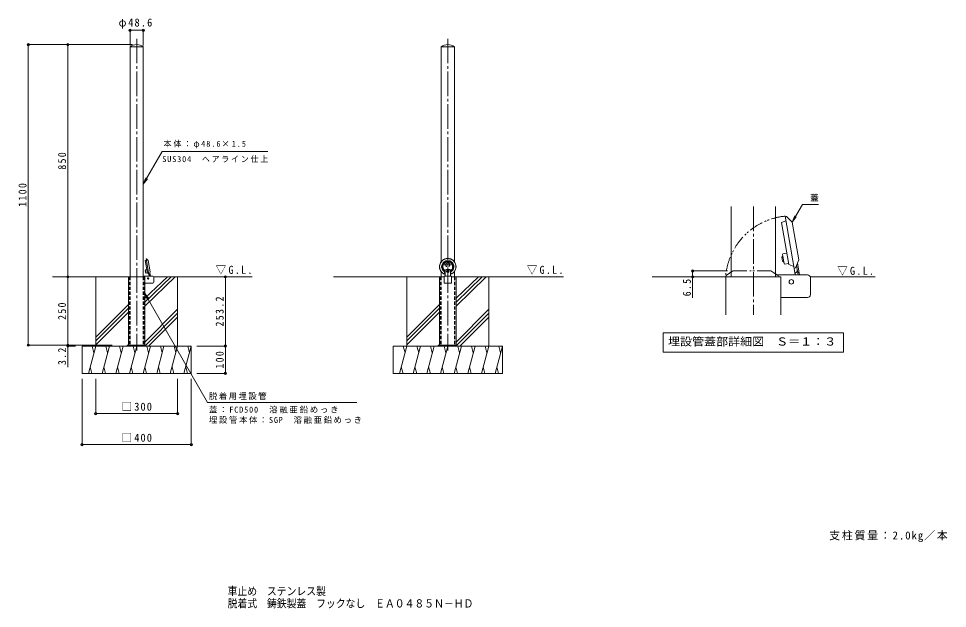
# Model space of a CAD drawing. Units: millimetres at full size, sheet at 1:10, with parts at other scales. Extents: x -1572 to 1830, y -1370 to 789.
import ezdxf
from ezdxf.enums import TextEntityAlignment as Align

# ---------------------------------------------------------------- set-up
doc = ezdxf.new("R2010")
doc.units = ezdxf.units.MM
doc.header["$LTSCALE"] = 10
doc.header["$PDMODE"] = 32
doc.header["$PDSIZE"] = 8
for name, pattern in [('CHAIN2', [12, 9, -1, 1, -1]), ('DASHED1', [1.8, 1.2, -0.6]), ('DOUBLE_CHAIN1', [8.8, 5, -1, 0.6, -0.6, 0.6, -1])]:
    doc.linetypes.add(name, pattern=pattern)
for name, color, linetype, lineweight in [('C-0', 4, 'Continuous', 9), ('C-1', 2, 'Continuous', 9), ('C-2', 3, 'Continuous', 9), ('C-3', 4, 'Continuous', 9), ('C-4', 7, 'Continuous', 9), ('C-5', 7, 'Continuous', 9), ('C-6', 2, 'Continuous', 9), ('C-7', 2, 'Continuous', 9), ('C-9', 7, 'Continuous', 9), ('C-B', 2, 'Continuous', 9), ('C-E', 6, 'Continuous', 9), ('D-0', 4, 'Continuous', 9), ('D-1', 2, 'Continuous', 9), ('D-2', 3, 'Continuous', 9), ('D-4', 7, 'Continuous', 9), ('D-5', 7, 'Continuous', 9), ('D-6', 2, 'Continuous', 9), ('D-9', 7, 'Continuous', 9), ('D-B', 2, 'Continuous', 9), ('D-E', 6, 'Continuous', 9)]:
    doc.layers.add(name, color=color, linetype=linetype, lineweight=lineweight)
doc.layers.add('F-5_F-5ﾚｲﾔ', color=2, linetype='Continuous')
doc.styles.add('ＭＳ ゴシック', font='')
doc.styles.get('ＭＳ ゴシック').set_extended_font_data('MS Gothic')

msp = doc.modelspace()

# ---------------------------------------------------------------- linework, layer by layer
at = {"layer": 'C-0'}
for p, q in [((-1108.42, -96.54), (-1103.67, -94.69)), ((-1100.3, -142.64), (-1108.42, -96.54)), ((-1103.02, -89.78), (-1104.58, -89.54)), ((-1104.58, -89.54), (-1094.47, -146.89)), ((-1103.02, -89.78), (-1096.8, -96.24)), ((-1089.52, -137.5), (-1096.8, -96.24)), ((-11.38, -135.08), (-11.39, -137.78)), ((-11.38, -135.08), (-10.37, -132.75)), ((-10.37, -132.75), (-10.41, -146.89)), ((10.62, -132.7), (10.58, -146.84)), ((11.61, -135.03), (10.62, -132.7)), ((11.61, -135.03), (11.6, -137.73)), ((-1100.3, -142.64), (-1094.87, -144.64)), ((-1093.08, -146.14), (-1094.47, -146.89)), ((-1093.08, -146.14), (-1090.83, -141.05)), ((-1090.83, -141.05), (-1089.52, -137.5)), ((-10.64, -146.28), (-11.39, -137.78)), ((-10.64, -146.28), (-10.41, -146.89)), ((10.81, -146.23), (10.58, -146.84)), ((10.81, -146.23), (11.6, -137.73))]:
    msp.add_line(p, q, dxfattribs=at)
at = {"layer": 'C-0', "color": 7, "linetype": 'CHAIN2'}
msp.add_line((13.73, -112.54), (-13.73, -112.52), dxfattribs=at)
at = {"layer": 'C-0'}
for major_axis, start_param, end_param in [((-30.01, -5.29), 1.7480686, 7.3276435), ((-29.52, -5.2), 1.7624056, 7.3133066), ((-22.19, -3.91), 1.93197, 7.1437421), ((-19.91, -3.51), 2.0011991, 7.074513), ((-17.45, -3.08), 2.030434, 7.0452781)]:
    msp.add_ellipse((0.15, -118.64), major_axis=major_axis, ratio=0.9861, start_param=start_param, end_param=end_param, dxfattribs=at)
at = {"layer": 'C-1'}
for p, q in [((-1169.63, -156.18), (-1169.63, -406.18)), ((-1109.13, -156.18), (-1169.63, -156.18)), ((-1079.9, -153.88), (-1115.08, -153.88)), ((-1109.13, -156.18), (-1109.13, -406.18)), ((-1076.6, -175.58), (-1076.6, -157.18)), ((-30.25, -156.18), (-30.25, -406.18)), ((-13.3, -156.18), (-30.25, -156.18)), ((-13.3, -153.88), (-13.3, -178.88)), ((30.25, -156.18), (13.3, -156.18)), ((30.25, -156.18), (30.25, -406.18)), ((-1079.9, -178.88), (-1109.13, -178.88)), ((-13.3, -178.88), (13.3, -178.88)), ((-1174.38, -406.18), (-1104.38, -406.18)), ((-1174.38, -406.18), (-1174.38, -409.38)), ((-1151.88, -406.18), (-1151.88, -409.38)), ((-1104.38, -406.18), (-1104.38, -409.38)), ((-35, -406.18), (35, -406.18)), ((-35, -406.18), (-35, -409.38)), ((-12.5, -406.18), (-12.5, -409.38)), ((35, -406.18), (35, -409.38))]:
    msp.add_line(p, q, dxfattribs=at)
at = {"layer": 'C-1', "linetype": 'DASHED1'}
for p, q in [((-1165.63, -156.18), (-1165.63, -406.18)), ((-1113.13, -156.18), (-1113.13, -406.18)), ((-26.25, -156.18), (-26.25, -406.18)), ((26.25, -156.18), (26.25, -406.18)), ((-1126.88, -406.18), (-1126.88, -409.38)), ((12.5, -406.18), (12.5, -409.38))]:
    msp.add_line(p, q, dxfattribs=at)
at = {"layer": 'C-1'}
msp.add_lwpolyline([(-13.3, -153.88), (13.3, -153.88), (13.3, -178.88)], dxfattribs=at)
at = {"layer": 'C-1', "color": 6}
msp.add_circle((-1097.6, -161.68), 2.5, dxfattribs=at)
at = {"layer": 'C-1'}
for centre, start, end in [((-1079.9, -157.18), 0, 90), ((-1079.9, -175.58), 270, 0)]:
    msp.add_arc(centre, 3.3, start, end, dxfattribs=at)
at = {"layer": 'C-2', "color": 7, "linetype": 'CHAIN2'}
for p, q in [((-1139.38, 715.66), (-1139.38, -425.79)), ((0, 715.66), (0, -425.79))]:
    msp.add_line(p, q, dxfattribs=at)
at = {"layer": 'C-2'}
for p, q in [((-1163.68, 686.18), (-1163.68, -156.18)), ((-1163.68, 686.18), (-1139.38, 686.18)), ((-1115.08, 686.18), (-1139.38, 686.18)), ((-1115.08, 686.18), (-1115.08, -156.18)), ((-24.3, 686.18), (0, 686.18)), ((-24.3, 686.18), (-24.3, -100.84)), ((24.3, 686.18), (0, 686.18)), ((24.3, 686.18), (24.3, -100.21)), ((-24.3, -136.68), (-24.3, -156.18)), ((24.3, -136.85), (24.3, -156.18))]:
    msp.add_line(p, q, dxfattribs=at)
at = {"layer": 'C-2', "linetype": 'DASHED1'}
for p, q in [((-1163.68, -156.18), (-1163.68, -406.18)), ((-1115.08, -156.18), (-1115.08, -406.18)), ((-24.3, -156.18), (-24.3, -406.18)), ((24.3, -156.18), (24.3, -406.18))]:
    msp.add_line(p, q, dxfattribs=at)
at = {"layer": 'C-2'}
for centre in [(-1139.38, 651.38), (0, 651.38)]:
    msp.add_arc(centre, 42.44, 55.07037, 124.92996, dxfattribs=at)
at = {"layer": 'C-3'}
for p, q in [((-7, -113.57), (-7, -111.49)), ((7, -113.53), (7, -111.53))]:
    msp.add_line(p, q, dxfattribs=at)
for centre, start, end in [((0, -111.53), 0, 179.66042), ((0, -113.53), 180.33958, 0)]:
    msp.add_arc(centre, 7, start, end, dxfattribs=at)
at = {"layer": 'C-4'}
for p, q in [((-1163.68, 749.32), (-1163.68, 691.01)), ((-1115.08, 749.32), (-1115.08, 691.01)), ((-1163.68, 746.32), (-1115.08, 746.32)), ((-1539.57, 693.82), (-1154.49, 693.82)), ((-1536.57, 693.82), (-1536.57, -406.18)), ((-1391.8, 693.82), (-1391.8, -156.18)), ((-1391.8, -156.18), (-1391.8, -486.27)), ((-814.46, -156.18), (-814.46, -409.38)), ((-1539.57, -406.18), (-1229.38, -406.18)), ((-1394.8, -409.38), (-1363.92, -409.38)), ((-811.46, -409.38), (-919.38, -409.38)), ((-814.46, -409.38), (-814.46, -509.38)), ((-811.46, -509.38), (-919.38, -509.38)), ((-1339.38, -773.27), (-1339.38, -529.38)), ((-1289.38, -659.68), (-1289.38, -529.38)), ((-989.38, -659.68), (-989.38, -529.38)), ((-939.38, -773.27), (-939.38, -529.38)), ((-1289.38, -656.68), (-989.38, -656.68)), ((-1339.38, -770.27), (-939.38, -770.27))]:
    msp.add_line(p, q, dxfattribs=at)
for p in [(-1163.68, 746.32), (-1115.08, 746.32), (-1536.57, 693.82), (-1391.8, 693.82), (-1391.8, -156.18), (-814.46, -156.18), (-1536.57, -406.18), (-1391.8, -406.18), (-1391.8, -409.38), (-814.46, -409.38), (-814.46, -509.38), (-1289.38, -656.68), (-989.38, -656.68), (-1339.38, -770.27), (-939.38, -770.27)]:
    msp.add_point(p, dxfattribs=at)
at = {"layer": 'C-5'}
for p, q in [((-1045.68, 302.89), (-659.53, 302.89)), ((-1115.08, 182.69), (-1099.86, 202.53)), ((-1109.13, -217.17), (-880.32, -615.67)), ((-1109.13, -217.17), (-1093.96, -237.04)), ((-1109.13, -217.17), (-1099.62, -240.29)), ((-333.54, -615.67), (-880.32, -615.67))]:
    msp.add_line(p, q, dxfattribs=at)
msp.add_lwpolyline([(-1045.68, 302.89), (-1115.08, 182.69), (-1105.51, 205.79)], dxfattribs=at)
at = {"layer": 'C-6'}
for p, q in [((-1107.37, -133.64), (-1108.02, -134.57)), ((-1106.83, -134.36), (-1108.02, -134.57)), ((-1107.25, -138.9), (-1108.02, -134.57)), ((-1106.97, -133.57), (-1107.37, -133.64)), ((-9.88, -133.74), (-9.93, -153.88)), ((-4.87, -128.8), (5.13, -128.77)), ((10.11, -133.69), (10.07, -153.88)), ((-1106.07, -138.69), (-1107.25, -138.9)), ((-1106.32, -139.55), (-1107.25, -138.9)), ((-1105.93, -139.48), (-1106.32, -139.55)), ((-1091.99, -143.68), (-1090.19, -153.88)), ((-1088.57, -153.88), (-1090.83, -141.05))]:
    msp.add_line(p, q, dxfattribs=at)
at = {"layer": 'C-6', "linetype": 'CHAIN2'}
msp.add_line((4.65, -135.38), (-4.42, -135.41), dxfattribs=at)
at = {"layer": 'C-6', "color": 6}
for p, q in [((-1076.75, -156.18), (-718.83, -156.18)), ((30.25, -156.18), (420.55, -156.18))]:
    msp.add_line(p, q, dxfattribs=at)
at = {"layer": 'C-6'}
msp.add_arc((-1090.77, -150.01), 1.5, 276.18593, 10, dxfattribs=at)
for centre, start_param, end_param in [((-4.88, -133.73), 4.5378561, 6.1086524), ((5.12, -133.71), 2.9670597, 4.5378561)]:
    msp.add_ellipse(centre, major_axis=(-4.92, -0.87), ratio=0.9861, start_param=start_param, end_param=end_param, dxfattribs=at)
at = {"layer": 'C-7'}
for p, q in [((-1.39, -136.25), (-1.38, -134.54)), ((0.11, -137.1), (-1.39, -136.25)), ((1.61, -136.25), (0.11, -137.1))]:
    msp.add_line(p, q, dxfattribs=at)
msp.add_lwpolyline([(1.61, -136.25), (1.62, -134.54), (0.12, -133.69), (-1.38, -134.54)], dxfattribs=at)
for major_axis in [(-4.68, -0.82), (-4.19, -0.74)]:
    msp.add_ellipse((0.11, -135.4), major_axis=major_axis, ratio=0.9861, dxfattribs=at)
at = {"layer": 'C-9'}
msp.add_line((-1094.47, -146.89), (-1093.24, -153.88), dxfattribs=at)
msp.add_arc((-1094.32, -148.91), 3.2, 283.57632, 10, dxfattribs=at)
at = {"layer": 'C-B'}
for p, q in [((-1107.32, -131.6), (-1107.02, -130.79)), ((-1107.32, -131.6), (-1106.97, -133.57)), ((-1102.53, -129.99), (-1107.02, -130.79)), ((-1106.97, -133.57), (-1105.93, -139.48)), ((-1105.93, -139.48), (-1105.58, -141.45)), ((-1105.58, -141.45), (-1105.03, -142.11)), ((-1100.53, -141.32), (-1105.03, -142.11))]:
    msp.add_line(p, q, dxfattribs=at)
at = {"layer": 'C-E'}
for p, q in [((-1169.63, -156.18), (-1447.55, -156.18)), ((-1289.38, -409.38), (-1289.38, -156.18)), ((-1027.03, -156.18), (-1109.13, -234.23)), ((-1012.8, -156.18), (-1109.13, -248.61)), ((-998.58, -156.18), (-1109.13, -262.92)), ((-989.38, -409.38), (-989.38, -156.18)), ((-934.38, -156.18), (-715.8, -156.18)), ((-30.25, -156.18), (-418.51, -156.18)), ((-150, -409.38), (-150, -156.18)), ((112.35, -156.18), (30.25, -234.23)), ((126.58, -156.18), (30.25, -248.61)), ((140.8, -156.18), (30.25, -262.92)), ((150, -409.38), (150, -156.18)), ((205, -156.18), (423.57, -156.18)), ((-1169.63, -256.71), (-1289.38, -376.46)), ((-1169.63, -270.85), (-1289.38, -390.6)), ((-30.25, -256.71), (-150, -376.46)), ((-30.25, -270.85), (-150, -390.6)), ((-1169.63, -284.99), (-1289.38, -404.74)), ((-989.38, -274.91), (-1109.13, -394.66)), ((-989.38, -289.06), (-1106.5, -406.18)), ((-989.38, -303.2), (-1095.56, -409.38)), ((-30.25, -284.99), (-150, -404.74)), ((150, -274.91), (30.25, -394.66)), ((150, -289.06), (32.88, -406.18)), ((150, -303.2), (43.82, -409.38)), ((-1339.38, -409.38), (-939.38, -409.38)), ((-1339.38, -509.38), (-1339.38, -409.38)), ((-1289.38, -409.38), (-1316.17, -509.38)), ((-1302.43, -409.38), (-1295.9, -433.73)), ((-1239.38, -409.38), (-1266.17, -509.38)), ((-1252.43, -409.38), (-1245.9, -433.73)), ((-1189.38, -409.38), (-1216.17, -509.38)), ((-1202.43, -409.38), (-1195.9, -433.73)), ((-1139.38, -409.38), (-1166.17, -509.38)), ((-1152.43, -409.38), (-1145.9, -433.73)), ((-1089.38, -409.38), (-1116.17, -509.38)), ((-1102.43, -409.38), (-1095.9, -433.73)), ((-1039.38, -409.38), (-1066.17, -509.38)), ((-1052.43, -409.38), (-1045.9, -433.73)), ((-989.38, -409.38), (-1016.17, -509.38)), ((-1002.43, -409.38), (-995.9, -433.73)), ((-939.38, -409.38), (-966.17, -509.38)), ((-952.43, -409.38), (-945.9, -433.73)), ((-200, -409.38), (200, -409.38)), ((-200, -509.38), (-200, -409.38)), ((-150, -409.38), (-176.79, -509.38)), ((-163.05, -409.38), (-156.52, -433.73)), ((-100, -409.38), (-126.79, -509.38)), ((-113.05, -409.38), (-106.52, -433.73)), ((-50, -409.38), (-76.79, -509.38)), ((-63.05, -409.38), (-56.52, -433.73)), ((0, -409.38), (-26.79, -509.38)), ((-13.05, -409.38), (-6.52, -433.73)), ((50, -409.38), (23.21, -509.38)), ((36.95, -409.38), (43.48, -433.73)), ((100, -409.38), (73.21, -509.38)), ((86.95, -409.38), (93.48, -433.73)), ((150, -409.38), (123.21, -509.38)), ((136.95, -409.38), (143.48, -433.73)), ((200, -409.38), (173.21, -509.38)), ((186.95, -409.38), (193.48, -433.73)), ((-1339.38, -509.38), (-939.38, -509.38)), ((-1303.12, -509.38), (-1309.65, -485.03)), ((-1253.12, -509.38), (-1259.65, -485.03)), ((-1203.12, -509.38), (-1209.65, -485.03)), ((-1153.12, -509.38), (-1159.65, -485.03)), ((-1103.12, -509.38), (-1109.65, -485.03)), ((-1053.12, -509.38), (-1059.65, -485.03)), ((-1003.12, -509.38), (-1009.65, -485.03)), ((-953.12, -509.38), (-959.65, -485.03)), ((-200, -509.38), (200, -509.38)), ((-163.75, -509.38), (-170.27, -485.03)), ((-113.75, -509.38), (-120.27, -485.03)), ((-63.75, -509.38), (-70.27, -485.03)), ((-13.75, -509.38), (-20.27, -485.03)), ((36.25, -509.38), (29.73, -485.03)), ((86.25, -509.38), (79.73, -485.03)), ((136.25, -509.38), (129.73, -485.03)), ((186.25, -509.38), (179.73, -485.03))]:
    msp.add_line(p, q, dxfattribs=at)
for points in [[(-939.38, -509.38), (-939.38, -412.59), (-939.38, -409.38)], [(200, -509.38), (200, -412.59), (200, -409.38)]]:
    msp.add_lwpolyline(points, dxfattribs=at)
at = {"layer": 'D-0'}
for p, q in [((1222.52, 42.62), (1238.35, 48.8)), ((1249.61, -111.04), (1222.52, 42.62)), ((1240.54, 65.16), (1235.33, 65.94)), ((1235.33, 65.94), (1269.03, -125.22)), ((1240.54, 65.16), (1261.26, 43.63)), ((1285.52, -93.92), (1261.26, 43.63)), ((1281.17, -105.77), (1285.52, -93.92)), ((1249.61, -111.04), (1267.71, -117.71)), ((1273.67, -122.71), (1269.03, -125.22)), ((1273.67, -122.71), (1281.17, -105.77))]:
    msp.add_line(p, q, dxfattribs=at)
at = {"layer": 'D-0', "linetype": 'DOUBLE_CHAIN1'}
for p, q in [((1019.44, -151.18), (1044.24, -134.51)), ((1183.91, -134.51), (1044.24, -134.51)), ((1210.2, -151.18), (1211.87, -156.18))]:
    msp.add_line(p, q, dxfattribs=at)
for points in [[(1210.2, -151.18), (1194.82, -140.84), (1183.91, -134.51)], [(1019.44, -151.18), (1017.77, -156.18), (1211.87, -156.18)]]:
    msp.add_lwpolyline(points, dxfattribs=at)
msp.add_arc((1258.6, -174.51), 241.57, 95.52854, 175.63351, dxfattribs=at)
at = {"layer": 'D-1'}
for p, q in [((1220.17, -156.18), (1018.51, -156.18)), ((1018.51, -156.18), (1018.51, -295.39)), ((1317.6, -148.51), (1200.34, -148.51)), ((1220.17, -156.18), (1220.17, -295.39)), ((1328.6, -220.84), (1328.6, -159.51)), ((1317.6, -231.84), (1220.17, -231.84))]:
    msp.add_line(p, q, dxfattribs=at)
at = {"layer": 'D-1', "color": 4}
msp.add_circle((1258.6, -174.51), 8.33, dxfattribs=at)
at = {"layer": 'D-1'}
for centre, start, end in [((1317.6, -159.51), 0, 90), ((1317.6, -220.84), 270, 0)]:
    msp.add_arc(centre, 11, start, end, dxfattribs=at)
at = {"layer": 'D-2'}
for p, q in [((1038.34, 101.62), (1038.34, -156.18)), ((1200.34, 101.62), (1200.34, -156.18))]:
    msp.add_line(p, q, dxfattribs=at)
at = {"layer": 'D-2', "color": 7, "linetype": 'CHAIN2'}
msp.add_line((1119.34, 101.62), (1119.34, -295.39), dxfattribs=at)
at = {"layer": 'D-4'}
for p, q in [((893.84, -134.51), (1024.24, -134.51)), ((896.84, -233.28), (896.84, -134.51)), ((893.84, -156.18), (998.51, -156.18))]:
    msp.add_line(p, q, dxfattribs=at)
for p in [(896.84, -134.51), (896.84, -156.18)]:
    msp.add_point(p, dxfattribs=at)
at = {"layer": 'D-5'}
for p, q in [((1261.26, 43.63), (1298.94, 108.89)), ((1298.94, 108.89), (1357.74, 108.89)), ((1261.26, 43.63), (1270.83, 66.72)), ((1261.26, 43.63), (1276.48, 63.46)), ((788.84, -361.55), (1449.84, -361.55)), ((788.84, -361.55), (788.84, -431.55)), ((1449.84, -361.55), (1449.84, -431.55)), ((788.84, -431.55), (1449.84, -431.55))]:
    msp.add_line(p, q, dxfattribs=at)
at = {"layer": 'D-6'}
for p, q in [((1226.05, -81.05), (1223.88, -84.14)), ((1227.82, -83.44), (1223.88, -84.14)), ((1226.43, -98.58), (1223.88, -84.14)), ((1227.36, -80.82), (1226.05, -81.05)), ((1230.37, -97.89), (1226.43, -98.58)), ((1229.52, -100.75), (1226.43, -98.58)), ((1230.83, -100.51), (1229.52, -100.75)), ((1277.3, -114.51), (1283.3, -148.51)), ((1288.71, -148.51), (1281.17, -105.77))]:
    msp.add_line(p, q, dxfattribs=at)
at = {"layer": 'D-6', "color": 6}
msp.add_line((1328.08, -156.18), (1564.99, -156.18), dxfattribs=at)
at = {"layer": 'D-6'}
msp.add_arc((1281.36, -135.63), 5, 276.18593, 10, dxfattribs=at)
at = {"layer": 'D-9'}
msp.add_line((1269.03, -125.22), (1273.14, -148.51), dxfattribs=at)
msp.add_arc((1269.55, -131.96), 10.67, 283.57632, 10, dxfattribs=at)
at = {"layer": 'D-B'}
for p, q in [((1226.2, -74.25), (1227.19, -71.54)), ((1226.2, -74.25), (1227.36, -80.82)), ((1242.18, -68.9), (1227.19, -71.54)), ((1227.36, -80.82), (1230.83, -100.51)), ((1230.83, -100.51), (1231.99, -107.08)), ((1231.99, -107.08), (1233.84, -109.29)), ((1248.84, -106.65), (1233.84, -109.29))]:
    msp.add_line(p, q, dxfattribs=at)
at = {"layer": 'D-E'}
msp.add_line((1018.51, -156.18), (748.15, -156.18), dxfattribs=at)

# ---------------------------------------------------------------- texts
at = {"layer": 'C-4', "color": 2, "char_height": 29.33, "attachment_point": 7, "style": 'ＭＳ ゴシック'}
for s, insert in [('\\T1.22;\\W0.95;φ48.6', (-1205.63, 752.32)), ('\\T1.21;\\W0.95;□300', (-1194.38, -646.68)), ('\\T1.21;\\W0.95;□400', (-1194.38, -760.27))]:
    msp.add_mtext(s, dxfattribs=dict(at, insert=insert))
at = {"layer": 'C-4', "color": 2, "char_height": 29.33, "attachment_point": 7, "rotation": 90, "style": 'ＭＳ ゴシック'}
for s, insert in [('\\T1.27;\\W0.9;850', (-1397.8, 236.32)), ('\\T1.28;\\W0.9;1100', (-1542.57, 100.07)), ('\\T1.28;\\W0.9;253.2', (-820.46, -337.78)), ('\\T1.27;\\W0.9;250', (-1397.8, -313.68)), ('\\T1.27;\\W0.9;3.2', (-1397.8, -478.83)), ('\\T1.27;\\W0.9;100', (-820.46, -491.88))]:
    msp.add_mtext(s, dxfattribs=dict(at, insert=insert))
at = {"layer": 'C-5', "char_height": 21.99, "attachment_point": 7, "style": 'ＭＳ ゴシック'}
for s, insert in [('\\T1.25;\\W0.95;本体：φ48.6×1.5', (-1041.2, 314.12)), ('\\T1.22;\\W0.95;SUS304\u3000ヘアライン仕上', (-1045.68, 261.59)), ('\\T1.17;脱着用埋設管', (-874.61, -606.27)), ('\\T1.21;蓋：FCD500\u3000溶融亜鉛めっき', (-874.61, -655.59)), ('\\T1.19;埋設管本体：SGP\u3000溶融亜鉛めっき', (-874.61, -693.28))]:
    msp.add_mtext(s, dxfattribs=dict(at, insert=insert))
at = {"layer": 'C-5', "color": 2, "char_height": 29.33, "attachment_point": 7, "style": 'ＭＳ ゴシック'}
for s, insert in [('\\T1.22;\\W0.95;▽G.L.', (-849.85, -147.71)), ('\\T1.22;\\W0.95;▽G.L.', (289.66, -147.71)), ('\\T1.22;\\W0.95;▽G.L.', (1426.85, -151.34)), ('\\T1.16;支柱質量：2.0kg／本', (1397.19, -1127.05))]:
    msp.add_mtext(s, dxfattribs=dict(at, insert=insert))
at = {"layer": 'D-4', "color": 2, "insert": (890.84, -227.08), "char_height": 29.33, "attachment_point": 7, "rotation": 90, "style": 'ＭＳ ゴシック'}
msp.add_mtext('\\T1.27;\\W0.9;6.5', dxfattribs=at)
at = {"layer": 'D-5', "style": 'ＭＳ ゴシック'}
msp.add_text('蓋', height=21.99, dxfattribs=at).set_placement((1327.74, 115.55), align=Align.BOTTOM_LEFT)
at = {"layer": 'D-5', "color": 2, "style": 'ＭＳ ゴシック', "width": 1.1}
msp.add_text('埋設管蓋部詳細図\u3000Ｓ＝１：３', height=29.33, dxfattribs=at).set_placement((806.84, -416.55), align=Align.BOTTOM_LEFT)
at = {"layer": 'F-5_F-5ﾚｲﾔ', "style": 'ＭＳ ゴシック', "width": 0.9}
for s, p in [('車止め\u3000ステンレス製', (-806.23, -1330.24)), ('脱着式\u3000鋳鉄製蓋\u3000フックなし\u3000ＥＡ０４８５Ｎ－ＨＤ', (-806.23, -1375.18))]:
    msp.add_text(s, height=29.33, dxfattribs=at).set_placement(p, align=Align.BOTTOM_LEFT)

doc.saveas('drawing.dxf')
